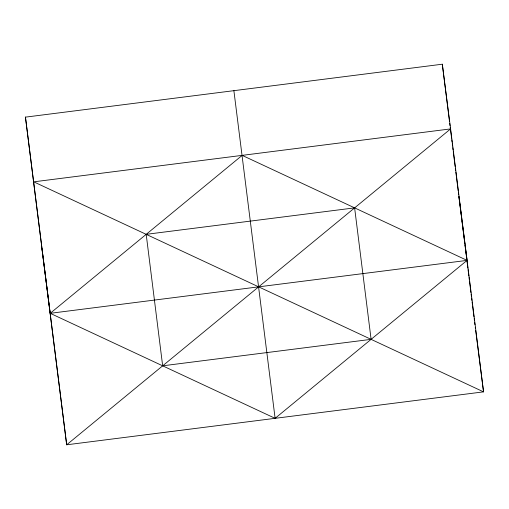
<?xml version="1.0" encoding="UTF-8"?>
<svg xmlns="http://www.w3.org/2000/svg" width="509" height="509" viewBox="0 0 509 509"><rect width="100%" height="100%" fill="white"/><g stroke="black" fill="none" stroke-linecap="round" stroke-linejoin="round"><path stroke-width="0.76" d="M41.923 248.621L50.213 313.315L275.114 418.328L467.077 260.379L458.889 196.468L461.256 215.371M25.45 117.14L442.315 64.204L450.605 128.898L483.55 391.86L66.685 444.796L25.45 117.14L66.685 444.796L450.605 128.898L33.74 181.834L483.55 391.86L475.661 330.284M475.26 327.166L475.463 328.725M233.886 90.672L275.114 418.328M442.315 64.204L449.517 121.676M449.714 123.254L450.007 125.615M450.204 127.193L451.591 138.213M451.788 139.784L452.081 142.151M452.278 143.723L452.577 146.083M452.775 147.661L453.067 150.021M453.264 151.599L455.141 166.558M455.339 168.129L455.631 170.49M455.829 172.067L458.195 190.964M458.393 192.536L458.692 194.896M461.453 216.942L461.746 219.303M461.943 220.881L464.316 239.777M464.513 241.349L464.806 243.709M465.003 245.287L466.289 255.524M466.486 257.096L466.778 259.456M466.976 261.034L467.866 268.122M468.064 269.694L468.356 272.054M468.554 273.632L468.853 275.993M469.05 277.564L469.343 279.931M469.54 281.502L470.92 292.529M471.118 294.1L471.417 296.461M471.614 298.039L471.907 300.399M472.104 301.971L472.403 304.337M472.6 305.909L473.981 316.935M474.178 318.507L474.471 320.867M474.668 322.445L474.967 324.806M242.169 155.366L50.213 313.315L467.077 260.379L242.169 155.366M354.62 207.869L146.191 234.337L162.664 365.818L371.099 339.35L354.62 207.869"/></g></svg>
